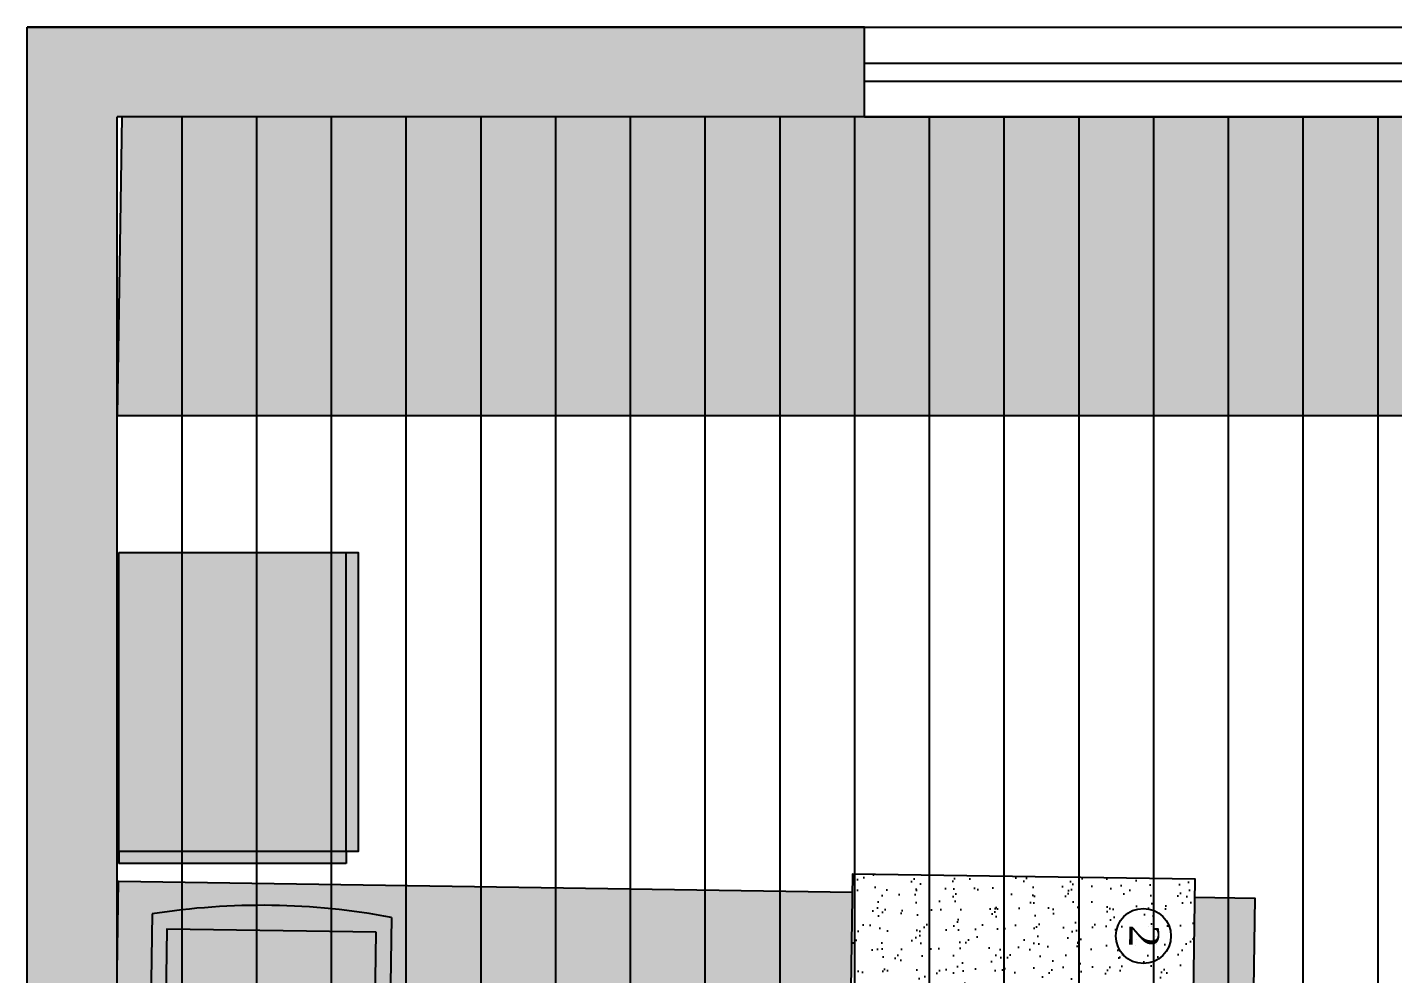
# Model space of a CAD drawing. Extents: x -39 to 242, y 20 to 69.
# Drawn here: x 94.139 to 96.422, y 53.278 to 54.861 of the extents above; entities that cross this region are included whole.
import ezdxf

# ---------------------------------------------------------------- set-up
doc = ezdxf.new("R2010")
doc.units = 0
doc.header["$MEASUREMENT"] = 0
for name, color, linetype in [('A6', 6, 'CONTINUOUS'), ('Esquadrias', 2, 'CONTINUOUS'), ('hatch', 1, 'CONTINUOUS'), ('MOBILIARIO', 2, 'CONTINUOUS')]:
    doc.layers.add(name, color=color, linetype=linetype)
doc.styles.add('casa', font='georgia.ttf')

# ---------------------------------------------------------------- blocks, each defined once
blk = doc.blocks.new('A$C6BD45789')
at = {"layer": 'MOBILIARIO'}
h = blk.add_hatch(color=243, dxfattribs=at)
h.dxf.hatch_style = 2
h.set_gradient(color1=(191, 105, 116), color2=(240, 199, 204), name='INVCURVED')
h.paths.add_polyline_path([(1.429999969347136, 1.227045567872551), (0.02999996934681803, 1.227045567872551), (0.02999996934704541, -1.483078904129798e-08), (1.429999969347136, -1.48309027281357e-08)])
h.paths.add_polyline_path([(0.6432045426670356, 0.05694290303540583, 0.08653669607198393), (0.6432045426633977, 0.4569429030382253), (0.08381751510728463, 0.456942903036861, 0.08653669607167874), (0.08381751510910362, 0.05694290303540583)], flags=16)
h.paths.add_polyline_path([(0.6182045426655804, 0.4319429030351785), (0.6182045426655804, 0.08194290303686103), (0.1088175151105588, 0.08194290303686103), (0.1088175151105588, 0.4319429030354058)], flags=0)
h.paths.add_polyline_path([(0.8117485618640785, 0.456942903036861), (1.370723036664685, 0.4569429030382253, -0.08653673074560461), (1.371078442020917, 0.05694290303677008), (0.8117485618643059, 0.05694290303540583, -0.08653669607168434)], flags=16)
h.paths.add_polyline_path([(0.8367485618655337, 0.4319429030352921), (1.346135589420783, 0.4319429030352921), (1.34613558942101, 0.08194290303686103), (0.8367485618655337, 0.08194290303686103)], flags=0)
h.paths.add_polyline_path([(1.163700215947756, 1.08695980691914, -1), (1.350434090430554, 1.08695980691914, -1)], flags=16)
h.paths.add_polyline_path([(1.429999969347136, 1.899999985169302), (0.02999996934704541, 1.899999985169188), (0.02999996934704541, 1.799999985169052), (1.429999969346909, 1.799999985168938)])
h.paths.add_polyline_path([(1.162294400040992, 1.16310024263089), (1.342070062855328, 1.16310024263089), (1.342070062855328, 1.008069651196479), (1.162294400040992, 1.008069651196479)], flags=24)
h = blk.add_hatch(dxfattribs=at)
h.set_pattern_fill('AR-SAND', color=256, scale=0.001, style=0)
h.set_pattern_definition([(37.50000000000001, (-2.96300276402053, 7.742070807187815), (-0.001600031295984046, 0.04894132373293424), [0, -0.038608, 0, -0.04318, 0, -0.041275]), (7.499999999999999, (-2.96300276402053, 7.742070807187815), (0.04495232831380026, 0.07168251005683543), [0, -0.020828, 0, -0.034798, 0, -0.013335]), (327.5, (-2.99424476402055, 7.742070807187815), (0.0790992370241458, 0.0001437184678545691), [0, -0.0127, 0, -0.04572, 0, -0.05969]), (317.5, (-2.99424476402055, 7.742070807187815), (0.07635564524722972, 0.02229293232572162), [0, -0.00635, 0, -0.029972, 0, -0.03429])])
h.paths.add_polyline_path([(1.459999969347109, 1.227045567872665), (1.459999969347109, 1.799999985169052), (-3.065292730752844e-08, 1.799999985169052), (-3.065292730752844e-08, 1.227045567872665)])
h = blk.add_hatch(color=9, dxfattribs=at)
h.set_gradient(color1=(191, 191, 191), rotation=90.00000000000003, name='CYLINDER')
h.paths.add_polyline_path([(0.6432045426633977, 0.4569429030382253), (0.08381751510728463, 0.456942903036861, 0.0415155700066529), (0.06653612264472031, 0.2647156404010502), (0.1088175151105588, 0.2647156404010502), (0.1088175151105588, 0.4319429030354058), (0.6182045426658078, 0.4319429030354058), (0.6182045426658078, 0.2647156404010502), (0.6604859351296, 0.2647156404010502, 0.04151557000701913)])
h.paths.add_polyline_path([(0.6604859351296, 0.2647156404010502), (0.6182045426655804, 0.2647156404010502), (0.6182045426655804, 0.08194290303697471), (0.1088175151105588, 0.08194290303686103), (0.1088175151105588, 0.2647156404010502), (0.06653612264472031, 0.2647156404010502, 0.04485996125920533), (0.08381751510910362, 0.05694290303540583), (0.6432045426652166, 0.05694290303677008, 0.04485996125891449)])
h = blk.add_hatch(color=9, dxfattribs=at)
h.set_gradient(color1=(191, 191, 191), rotation=90.00000000000003, name='CYLINDER')
h.paths.add_polyline_path([(1.371135589420419, 0.4569429030382253), (0.8117485618643059, 0.456942903036861, 0.0415155700066529), (0.7944671694017416, 0.2647156404010502), (0.8367485618675801, 0.2647156404010502), (0.8367485618675801, 0.4319429030354058), (1.346135589422829, 0.4319429030354058), (1.346135589422829, 0.2647156404010502), (1.388416981886621, 0.2647156404010502, 0.04151557000701913)])
h.paths.add_polyline_path([(1.388416981886621, 0.2647156404010502), (1.346135589422602, 0.2647156404010502), (1.346135589422602, 0.08194290303697471), (0.8367485618675801, 0.08194290303686103), (0.8367485618675801, 0.2647156404010502), (0.7944671694017416, 0.2647156404010502, 0.04485996125920533), (0.8117485618661249, 0.05694290303540583), (1.371135589422238, 0.05694290303677008, 0.04485996125891449)])
h = blk.add_hatch(color=9, dxfattribs=at)
h.set_gradient(color1=(191, 191, 191), rotation=90.00000000000003, name='CYLINDER')
h.paths.add_polyline_path([(0.6182045426673994, 0.4319429030355195), (0.1088175151123778, 0.4319429030354058), (0.1088175151123778, 0.2647156404010502), (0.6182045426673994, 0.2647156404010502)])
h.paths.add_polyline_path([(0.6182045426673994, 0.2647156404010502), (0.1088175151123778, 0.2647156404009365), (0.1088175151123778, 0.08194290303686103), (0.6182045426676268, 0.08194290303686103)])
h = blk.add_hatch(color=9, dxfattribs=at)
h.set_gradient(color1=(191, 191, 191), rotation=90.00000000000003, name='CYLINDER')
h.paths.add_polyline_path([(1.346135589422602, 0.4319429030355195), (0.8367485618675801, 0.4319429030354058), (0.8367485618675801, 0.2647156404010502), (1.346135589422602, 0.2647156404010502)])
h.paths.add_polyline_path([(1.346135589422602, 0.2647156404010502), (0.8367485618675801, 0.2647156404009365), (0.8367485618675801, 0.08194290303686103), (1.346135589422829, 0.08194290303686103)])
for points in [[(0.02999996934704541, 1.799999985169052), (0.02999996934704541, 1.899999985169188), (1.429999969347136, 1.899999985169188), (1.429999969347136, 1.799999985169052)], [(1.429999969347136, 1.227045567872665), (1.429999969347136, -1.483078904129798e-08), (0.02999996934704541, -1.483078904129798e-08), (0.02999996934704541, 1.227045567872665)]]:
    blk.add_lwpolyline(points, dxfattribs=at)
at = {"layer": 'MOBILIARIO', "ltscale": 0.1}
blk.add_lwpolyline([(1.459999969347109, 1.799999985169052), (-3.065292730752844e-08, 1.799999985169052), (-3.065292730752844e-08, 1.799999985169052), (-3.065292730752844e-08, 1.227045567872665), (1.459999969347109, 1.227045567872665), (1.459999969347109, 1.227045567872665), (1.459999969347109, 1.799999985169052), (1.459999969347109, 1.799999985169052)], dxfattribs=at)
at = {"layer": 'MOBILIARIO', "color": 1}
for points in [[(0.08381751510728463, 0.456942903036861), (0.6432045426633977, 0.4569429030382253)], [(0.8117485618643059, 0.456942903036861), (1.371135589420419, 0.4569429030382253)], [(0.08381751510910362, 0.05694290303540583), (0.6432045426652166, 0.05694290303677008)], [(0.8117485618643059, 0.05694290303540583), (1.371135589420419, 0.05694290303677008)]]:
    blk.add_lwpolyline(points, dxfattribs=at)
for points in [[(0.1088175151105588, 0.4319429030354058), (0.1088175151105588, 0.08194290303686103), (0.6182045426655804, 0.08194290303686103), (0.6182045426655804, 0.4319429030354058)], [(0.8367485618657611, 0.4319429030354058), (0.8367485618657611, 0.08194290303686103), (1.346135589420783, 0.08194290303686103), (1.346135589420783, 0.4319429030354058)]]:
    blk.add_lwpolyline(points, close=True, dxfattribs=at)
at = {"layer": 'MOBILIARIO'}
blk.add_circle((0.096281163976073, 1.71472239720913), 0.04601372340696924, dxfattribs=at)
at = {"layer": 'MOBILIARIO', "ltscale": 0.5}
for centre, radius, start, end in [((1.230742975971452, 0.2569429030361334), 1.164232800078481, 170.108267709612, 189.891732290388), ((-0.503720918197132, 0.2569429030361334), 1.164232800078481, 350.1082677096119, 9.891732290388035), ((1.958674022728474, 0.2569429030361334), 1.164232800078481, 170.108267709612, 189.891732290388), ((0.223975744968584, 0.2559238448216092), 1.16423280007848, 350.1755851547224, 9.959049735498994)]:
    blk.add_arc(centre, radius, start, end, dxfattribs=at)
at = {"layer": 'MOBILIARIO', "color": 2, "insert": (0.096513181742921, 1.716048580977713), "char_height": 0.05, "attachment_point": 5, "style": 'casa'}
blk.add_mtext('2', dxfattribs=at)
blk = doc.blocks.new('A$C16F94535')
at = {"layer": 'MOBILIARIO'}
h = blk.add_hatch(color=33, dxfattribs=at)
h.set_gradient(color1=(195, 164, 101), color2=(206, 180, 130), tint=1, name='INVCURVED')
h.paths.add_polyline_path([(6.060324722056976e-07, 0.5200001725129368), (0.4000006060323358, 0.5200001725129368), (0.4000006060323358, 0.02000017251293684), (6.060323585188598e-07, 0.02000017251293684)])
h = blk.add_hatch(color=33, dxfattribs=at)
h.set_gradient(color1=(195, 164, 101), color2=(206, 180, 130), tint=1, name='INVCURVED')
h.paths.add_polyline_path([(0.3800006060324677, 0.02000017251305053), (6.060324722056976e-07, 0.02000017251305053), (6.060323585188598e-07, 1.72512955032289e-07), (0.3800006060324677, 1.725128413454513e-07)])
for p, q in [((0.380000606032354, 0.02000017251293684), (0.380000606032354, 0.5200001725129368)), ((6.060323585188598e-07, 0.02000017251282316), (6.060323585188598e-07, 1.725128413454513e-07)), ((0.380000606032354, 1.725128413454513e-07), (6.060323585188598e-07, 1.725128413454513e-07)), ((0.4000006060323358, 0.02000017251293684), (0.380000606032354, 0.02000017251293684)), ((0.380000606032354, 0.02000017251293684), (0.380000606032354, 1.725128413454513e-07))]:
    blk.add_line(p, q, dxfattribs=at)
at = {"layer": 'MOBILIARIO', "color": 2}
blk.add_lwpolyline([(6.060324722056976e-07, 0.5200001725129368), (0.4000006060323358, 0.5200001725129368), (0.4000006060323358, 0.02000017251293684), (6.060323585188598e-07, 0.02000017251293684)], close=True, dxfattribs=at)

msp = doc.modelspace()

# ---------------------------------------------------------------- hatches: boundary and pattern name
at = {"layer": 'hatch', "true_color": 0x636466}
h = msp.add_hatch(color=251, dxfattribs=at)
h.dxf.hatch_style = 1
h.paths.add_polyline_path([(103.5886134813946, 49.98620056739655), (103.4386134813946, 49.98620056739655), (103.4386134813946, 49.26120056739654), (99.73861348139458, 49.26120056739654), (99.73861348139458, 49.11120056739654), (103.4386134813946, 49.11120056739655), (103.4386134813946, 45.61120056739655), (103.5886134813946, 45.61120056739655)])
h.paths.add_polyline_path([(98.9386134813946, 49.26120056739654), (98.78861348139459, 49.26120056739654), (98.78861348139459, 48.86120056739654), (98.68861348139463, 48.86120056739655), (98.68861348139463, 48.71120056739653), (98.78861348139462, 48.71120056739654), (98.78861348139459, 44.71120056739655), (97.53861348139459, 44.71120056739655), (97.53861348139456, 44.56120056739654), (100.1886134813946, 44.56120056739655), (100.1886134813946, 44.71120056739655), (98.9386134813946, 44.71120056739655)])
h.paths.add_polyline_path([(98.9386134813946, 54.71120056739654), (103.4386134813946, 54.71120056739655), (103.4386134813946, 54.61120056739654), (103.5886134813946, 54.61120056739654), (103.5886134813946, 54.71120056739655), (106.9886134813946, 54.71120056739655), (106.9886134813946, 54.53620056739654), (107.1386134813946, 54.53620056739654), (107.1386134813946, 54.86120056739654), (97.53861348139459, 54.86120056739654), (97.53861348139459, 54.71120056739654), (98.78861348139459, 54.71120056739654), (98.78861348139459, 50.71120056739654), (98.6886134813946, 50.71120056739655), (98.6886134813946, 50.56120056739654), (98.9386134813946, 50.56120056739653)])
h.paths.add_polyline_path([(97.88861348139461, 50.71120056739655), (94.28861348139459, 50.71120056739654), (94.28861348139459, 54.71120056739654), (95.53861348139459, 54.71120056739655), (95.53861348139459, 54.86120056739654), (94.13861348139459, 54.86120056739654), (94.1386134813946, 50.21120056739655), (94.28861348139459, 50.21120056739655), (94.2886134813946, 50.56120056739654), (97.0886134813946, 50.56120056739654), (97.08861348139457, 49.76120056739656), (97.23861348139461, 49.76120056739656), (97.23861348139461, 50.56120056739654), (97.88861348139461, 50.56120056739654)])
h.paths.add_polyline_path([(107.1386134813946, 53.03620056739655), (106.9886134813946, 53.03620056739655), (106.9886134813946, 52.86120056739654), (104.6886134813946, 52.86120056739655), (104.6886134813946, 52.71120056739656), (107.1386134813946, 52.71120056739655)], flags=17)
h.paths.add_polyline_path([(107.1386134813946, 52.71120056739655), (106.9386134813946, 52.71120056739655), (106.9386134813946, 52.12120056739655), (107.1386134813946, 52.12120056739655)], flags=17)
h.paths.add_polyline_path([(103.5886134813946, 52.71120056739657), (103.6886134813946, 52.71120056739657), (103.6886134813946, 52.86120056739654), (103.5886134813946, 52.86120056739654), (103.5886134813946, 53.81120056739654), (103.4386134813946, 53.81120056739654), (103.4386134813946, 51.98620056739655), (103.5886134813946, 51.98620056739655)], flags=17)
h.paths.add_polyline_path([(107.1386134813946, 47.79120056739654), (106.9386134813946, 47.79120056739654), (106.9386134813946, 47.34120056739655), (107.1386134813946, 47.34120056739655)])
h.paths.add_polyline_path([(107.1386134813946, 43.01120056739655), (106.9386134813946, 43.01120056739655), (106.9386134813946, 42.56120056739655), (107.1386134813946, 42.56120056739655)])
h.paths.add_polyline_path([(100.9886134813946, 42.76120056739655), (100.5386134813946, 42.76120056739655), (100.5386134813946, 42.56120056739655), (100.9886134813946, 42.56120056739655)])
h.paths.add_polyline_path([(94.5886134813946, 42.76120056739655), (94.13861348139459, 42.76120056739655), (94.13861348139459, 42.56120056739655), (94.5886134813946, 42.56120056739655)])
h.paths.add_polyline_path([(94.2886134813946, 48.71120056739655), (97.88861348139464, 48.71120056739653), (97.88861348139464, 48.86120056739655), (97.23861348139461, 48.86120056739655), (97.23861348139461, 48.96120056739655), (97.08861348139457, 48.96120056739655), (97.0886134813946, 48.86120056739655), (94.28861348139459, 48.86120056739654), (94.2886134813946, 49.21120056739655), (94.13861348139459, 49.21120056739655), (94.13861348139459, 44.56120056739655), (95.53861348139458, 44.56120056739654), (95.53861348139459, 44.71120056739655), (94.28861348139459, 44.71120056739655)])
h.paths.add_polyline_path([(103.5886134813946, 44.81120056739655), (103.4386134813946, 44.81120056739655), (103.4386134813946, 44.71120056739655), (102.1886134813946, 44.71120056739655), (102.1886134813946, 44.56120056739655), (103.5886134813946, 44.56120056739655)])
at = {"layer": 'hatch'}
h = msp.add_hatch(dxfattribs=at)
h.set_pattern_fill('ANSI31', color=17, angle=45)
h.set_pattern_definition([(90, (16.27221205464885, 22.13553558320604), (-0.125, 0), [])])
h.paths.add_polyline_path([(98.78861348139459, 54.71120056739654), (97.53861348139459, 54.71120056739654), (95.53861348139459, 54.71120056739655), (94.28861348139459, 54.71120056739654), (94.28861348139459, 50.71120056739654), (97.88861348139461, 50.71120056739655), (98.6886134813946, 50.71120056739655), (98.78861348139459, 50.71120056739654)])
h.paths.add_polyline_path([(97.25198562675541, 51.84308049071229), (98.24534169769674, 51.84308049071229), (98.24534169769674, 52.11097271445036), (97.25198562675541, 52.11097271445036)], flags=24)
at = {"layer": 'MOBILIARIO'}
h = msp.add_hatch(color=43, dxfattribs=at)
h.dxf.hatch_style = 1
h.paths.add_polyline_path([(97.48861348139458, 54.21120056739656), (97.4886134813946, 54.71120056739655), (94.29674107695094, 54.71120056739655), (94.28861348139456, 54.21120056739654)])

# ---------------------------------------------------------------- linework, layer by layer
at = {"layer": 'A6'}
for p, q in [((94.1386134813946, 50.21120056739655), (94.13861348139459, 54.86120056739655)), ((94.13861348139459, 54.86120056739655), (95.53861348139459, 54.86120056739655)), ((95.53861348139459, 54.86120056739654), (94.13861348139459, 54.86120056739654)), ((94.28861348139459, 50.71120056739654), (94.28861348139459, 54.71120056739655)), ((95.53861348139459, 54.71120056739655), (94.28861348139456, 54.71120056739654))]:
    msp.add_line(p, q, dxfattribs=at)
at = {"layer": 'Esquadrias'}
for p, q in [((95.53861348139459, 54.71120056739654), (95.53861348139459, 54.86120056739654)), ((95.53861348139459, 54.86120056739655), (97.53861348139459, 54.86120056739655)), ((95.53861348139459, 54.71120056739655), (97.53861348139459, 54.71120056739654))]:
    msp.add_line(p, q, dxfattribs=at)
at = {"layer": 'Esquadrias', "color": 3}
for p, q in [((95.53861348139459, 54.80120056739655), (97.53861348139459, 54.80120056739655)), ((95.53861348139459, 54.77120056739655), (97.53861348139459, 54.77120056739654))]:
    msp.add_line(p, q, dxfattribs=at)
at = {"layer": 'MOBILIARIO'}
msp.add_line((97.4886134813946, 54.21120056739656), (94.28861348139456, 54.21120056739654), dxfattribs=at)
msp.add_lwpolyline([(97.4886134813946, 54.71120056739655), (94.29674107695094, 54.71120056739655), (94.28861348139456, 54.21120056739654)], dxfattribs=at)

# ---------------------------------------------------------------- block references
msp.add_blockref('A$C16F94535', (94.2917025007978, 53.46255223392893), dxfattribs=at)
at = {"layer": 'MOBILIARIO', "rotation": 269.1580187498899}
msp.add_blockref('A$C6BD45789', (94.29170310682686, 53.46255240644189), dxfattribs=at)

doc.saveas('drawing.dxf')
